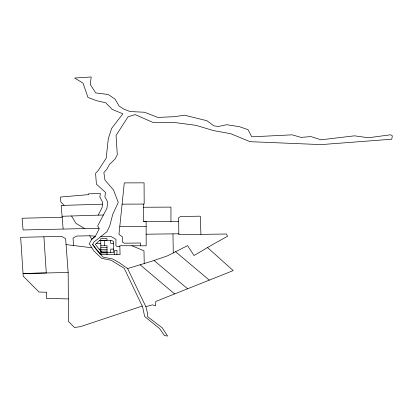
<?xml version="1.0" encoding="UTF-8"?>
<svg xmlns="http://www.w3.org/2000/svg" width="413" height="413" viewBox="0 0 413 413"><rect width="100%" height="100%" fill="white"/><g stroke="black" fill="none" stroke-linecap="round" stroke-linejoin="round"><path stroke-width="0.62" d="M170.956 221.518L170.956 207.109L143.492 207.249L143.456 204.058M64.061 205.354L60.876 202.029L60.458 197.037L88.681 194.616L88.465 193.836L100.436 193.465L99.807 196.898L102.682 202.324L102.052 207.698L98.144 215.168M92.703 244.527L93.797 242.126L106.977 231.724L109.729 225.926L112.795 214.166L118.247 202.442L113.492 189.913L104.959 180.109L103.869 172.546L106.812 169.309L109.471 164.42L114.928 159.196L117.307 154.746L116.043 135.469L128.087 116.76L135.18 114.618L152.934 122.408L174.405 122.485L196.061 125.366L213.681 130.642L230.681 133.683L249.989 141.664L321.128 144.612L391.741 139.212L392.35 135.846L390.672 134.777L368.448 137.751L354.442 135.831L321.061 139.806L310.85 136.584L301.046 137.395L292.11 134.834L251.749 136.827L248.048 129.713L239.69 126.755L226.763 124.705L218.431 126.471L213.748 125.826L206.923 120.71L184.508 115.206L174.126 116.698L157.797 117.421L144.529 112.243L130.038 111.541L123.694 109.042L119.212 106.172L115.026 99.135L108.32 94.515L95.708 92.899L90.302 84.51L91.19 76.968L74.696 78.011L83.023 83.158L87.979 97.447L96.756 100.736L105.666 102.739L112.259 109.419L122.847 113.807L111.603 128.433L108.273 138.856L106.187 158.215L98.33 170.321L95.573 173.383L96.425 184.177L105.599 192.515L104.84 196.619L107.69 201.993L106.962 208.214L97.659 225.983L99.249 228.678L95.444 236.133L91.732 239.328L89.234 243.737L93.87 250.923L101.727 258.393L111.138 260.242L124.189 268.269L142.624 306.9L144.638 316.487L159.547 328.516L164.488 335.609L167.575 336.032L162.268 327.86L147.234 316.368L147.467 312.811L145.846 306.678L127.638 268.558L119.12 262.606L112.548 258.92L103.147 257.16L95.764 249.044L92.703 244.527L100.803 254.692L120.064 254.656L119.842 245.725L146.176 245.802L146.13 221.585L143.703 221.595L143.492 207.249M142.227 306.064L80.37 326.678L74.469 327.488L68.486 321.505L68.166 272.477L65.626 238.647L61.707 236.396L20.65 237.32L23.231 276.225L39.039 292.043L46.762 292.239L46.292 298.356L68.341 298.924M127.638 268.558L152.036 261.155L167.595 255.802L187.559 245.627L194.002 255.518L214.61 243.417L227.584 236.298L226.448 234.016L178.829 234.682L178.659 217.636L180.703 216.443L200.284 216.185L200.924 234.372M145.846 306.678L152.521 304.825L155.51 305.837L155.877 301.413L233.2 270.603L207.548 247.588M102.465 204.177L61.165 205.447L63.132 228.952M62.069 216.273L103.41 215.003M62.151 217.233L22.09 218.24L23.071 229.958L99.006 228.265M89.724 235.761L91.732 239.328L95.362 236.205L89.724 235.761L76.627 236.06L73.029 238.146L73.581 245.518M68.166 272.477L23.04 273.494L46.282 272.972L43.928 236.799M146.156 234.207L178.783 233.789M100.767 236.623L111.035 236.52L115.965 239.334L115.908 245.709L117.075 246.607L119.863 246.618M122.098 204.161L144.178 204.058L144.07 182.84L124.292 182.892L118.97 234.445L122.398 236.799L122.233 241.863L124.287 243.195L140.58 242.999L140.694 245.787M143.703 221.595L178.684 221.497M100.762 240.381L106.982 240.371L106.972 238.585L100.777 238.595L100.865 254.692M96.405 243.396L100.777 243.386M113.539 243.36L110.689 243.365L110.674 240.294M100.787 245.75L107.008 245.74L107.06 254.682M100.824 247.537L107.019 247.526M99.084 249.111L100.808 249.111M113.57 249.085L110.72 249.091L110.741 252.601M100.834 249.328L107.029 249.318M100.844 251.114L107.039 251.104M100.855 252.906L107.05 252.89M119.78 226.587L146.14 226.685M66.07 244.594L91.836 247.769M131.928 245.761L143.982 250.81L144.23 263.525M84.335 228.415L75.853 223.268L71.568 215.984M175.571 251.739L209.283 280.133M154.049 260.464L187.6 288.77M140.095 264.779L174.627 293.942M172.98 233.866L173.269 252.911M116.972 254.661L116.951 250.371L114.473 250.376L114.494 254.666M104.479 240.376L104.504 245.74M99.724 240.314L95.326 244.398L101.877 252.617L113.585 252.596L113.529 241.491L111.427 240.294L99.724 240.314"/></g></svg>
